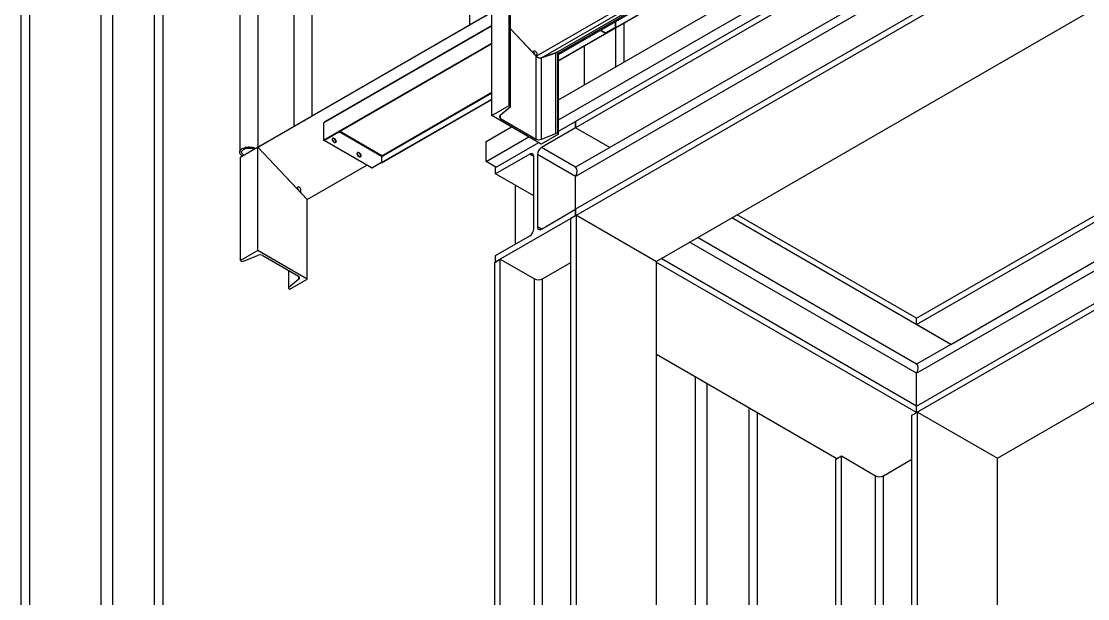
# Model space of a CAD drawing. Header units: inches. Extents: x -1490 to 2215, y -1057 to 1547.
# Drawn here: x 2095 to 2171.1, y -855.9 to -814.7 of the extents above; entities that cross this region are included whole.
import ezdxf

# ---------------------------------------------------------------- set-up
doc = ezdxf.new("R2010")
doc.units = ezdxf.units.IN
doc.header["$MEASUREMENT"] = 0

msp = doc.modelspace()

# ---------------------------------------------------------------- linework, layer by layer
at = {"color": 7, "linetype": 'Continuous', "lineweight": 25}
for p, q in [((2095.007, -861.06), (2095.007, -754.425)), ((2095.611, -860.711), (2095.611, -755.472)), ((2100.695, -862.638), (2100.695, -764.278)), ((2101.544, -863.128), (2101.544, -765.748)), ((2104.521, -864.846), (2104.521, -770.904)), ((2105.125, -865.195), (2105.125, -771.951)), ((2131.762, -817.148), (2167.869, -796.297)), ((2132.136, -817.262), (2168.125, -796.48)), ((2133.147, -816.915), (2169.051, -796.181)), ((2133.289, -816.958), (2169.148, -796.25)), ((2133.357, -817.03), (2169.176, -796.346)), ((2180.8, -798.395), (2137.009, -823.675)), ((2181.083, -798.885), (2134.566, -825.738)), ((2110.605, -802.58), (2110.605, -824.012)), ((2178.357, -802.806), (2134.566, -828.086)), ((2178.357, -803.264), (2134.566, -828.544)), ((2126.984, -804.441), (2126.984, -814.933)), ((2133.357, -820.259), (2152.801, -809.035)), ((2133.357, -821.688), (2154.038, -809.749)), ((2154.746, -810.158), (2134.566, -821.807)), ((2155.142, -810.386), (2134.566, -822.264)), ((2178.293, -809.889), (2140.336, -831.801)), ((2115.764, -821.413), (2115.764, -810.698)), ((2114.449, -811.68), (2114.449, -822.172)), ((2137.449, -815.096), (2141.679, -812.654)), ((2137.449, -815.119), (2141.699, -812.666)), ((2111.92, -823.633), (2111.92, -812.918)), ((2129.822, -820.676), (2129.822, -813.298)), ((2129.89, -820.716), (2129.89, -813.37)), ((2129.923, -820.76), (2129.923, -813.442)), ((2111.881, -823.655), (2128.735, -813.922)), ((2128.584, -821.39), (2128.584, -814.012)), ((2115.764, -821.413), (2126.984, -814.933)), ((2116.611, -821.894), (2128.584, -814.982)), ((2128.584, -814.962), (2116.623, -821.867)), ((2128.584, -814.961), (2120.873, -819.413)), ((2128.584, -814.96), (2125.123, -816.959)), ((2133.357, -817.459), (2137.429, -815.108)), ((2133.357, -817.482), (2137.449, -815.12)), ((2136.701, -815.492), (2137.408, -815.084)), ((2137.408, -815.084), (2137.408, -814.691)), ((2137.429, -815.108), (2137.429, -814.679)), ((2137.429, -815.108), (2137.449, -815.12)), ((2137.433, -817.907), (2137.433, -815.13)), ((2137.449, -814.685), (2137.434, -814.676)), ((2137.449, -815.12), (2137.449, -814.685)), ((2138.038, -817.558), (2138.038, -814.78)), ((2129.923, -815.206), (2131.552, -816.926)), ((2131.762, -817.148), (2129.923, -815.206)), ((2136.341, -815.308), (2136.681, -815.504)), ((2136.361, -815.296), (2136.701, -815.492)), ((2136.681, -815.504), (2136.701, -815.492)), ((2116.57, -823.156), (2128.584, -816.22)), ((2116.591, -823.168), (2128.584, -816.244)), ((2135.194, -819.199), (2135.194, -816.422)), ((2125.123, -816.959), (2125.119, -816.962)), ((2131.721, -817.104), (2131.762, -817.148)), ((2131.762, -823.07), (2131.762, -817.148)), ((2132.136, -817.262), (2133.147, -816.915)), ((2133.147, -816.915), (2132.136, -817.262)), ((2132.136, -823.088), (2132.136, -817.262)), ((2133.147, -822.671), (2133.147, -816.915)), ((2133.289, -816.958), (2133.357, -817.03)), ((2133.289, -822.677), (2133.289, -816.958)), ((2133.357, -817.03), (2133.289, -816.958)), ((2133.357, -822.717), (2133.357, -817.03)), ((2120.873, -819.413), (2120.869, -819.416)), ((2120.725, -824.751), (2128.584, -820.214)), ((2120.746, -824.257), (2128.584, -819.732)), ((2120.746, -824.763), (2128.584, -820.238)), ((2120.766, -824.292), (2128.584, -819.779)), ((2128.584, -821.39), (2129.822, -820.676)), ((2129.902, -820.797), (2129.18, -821.381)), ((2129.822, -820.676), (2129.89, -820.716)), ((2116.57, -821.917), (2116.611, -821.894)), ((2116.57, -821.917), (2116.57, -823.156)), ((2132.12, -823.431), (2128.584, -821.39)), ((2129.211, -821.597), (2129.211, -821.356)), ((2129.211, -821.597), (2131.762, -823.07)), ((2133.357, -822.505), (2134.566, -821.807)), ((2134.566, -822.264), (2134.566, -821.807)), ((2134.566, -821.807), (2134.566, -822.264)), ((2111.92, -823.632), (2114.449, -822.172)), ((2117.684, -822.537), (2120.725, -824.292)), ((2120.746, -824.257), (2117.725, -822.513)), ((2128.177, -823.25), (2129.991, -822.203)), ((2133.357, -822.717), (2132.12, -823.431)), ((2134.566, -822.264), (2132.123, -823.675)), ((2132.136, -823.088), (2133.147, -822.671)), ((2133.289, -822.677), (2133.357, -822.717)), ((2137.009, -823.675), (2134.566, -822.264)), ((2137.009, -823.675), (2134.566, -822.264)), ((2116.57, -823.156), (2116.591, -823.168)), ((2116.611, -823.18), (2116.611, -823.156)), ((2116.611, -823.18), (2116.632, -823.168)), ((2119.998, -825.135), (2116.611, -823.18)), ((2116.632, -823.168), (2116.632, -823.144)), ((2120.018, -825.123), (2116.632, -823.168)), ((2128.177, -824.679), (2131.229, -822.917)), ((2128.177, -824.679), (2128.177, -823.25)), ((2128.859, -825.101), (2131.936, -823.325)), ((2110.644, -824.369), (2111.881, -823.655)), ((2111.881, -823.655), (2110.644, -824.369)), ((2110.644, -824.369), (2110.797, -824.281)), ((2111.881, -831.033), (2111.881, -823.655)), ((2111.881, -823.655), (2115.417, -827.387)), ((2114.715, -826.646), (2111.881, -823.655)), ((2120.725, -824.316), (2120.766, -824.292)), ((2120.725, -824.292), (2120.725, -824.714)), ((2131.303, -824.148), (2128.859, -825.559)), ((2131.585, -824.312), (2131.303, -824.148)), ((2131.84, -824.165), (2131.84, -829.333)), ((2134.566, -825.738), (2131.84, -824.165)), ((2134.566, -825.085), (2132.123, -823.675)), ((2137.009, -823.675), (2134.566, -825.085)), ((2110.644, -831.747), (2110.644, -824.369)), ((2115.417, -827.387), (2119.658, -824.938)), ((2120.018, -825.123), (2120.725, -824.714)), ((2120.725, -824.751), (2120.725, -824.714)), ((2120.725, -824.751), (2120.746, -824.763)), ((2128.884, -825.087), (2128.177, -824.679)), ((2131.585, -829.48), (2131.585, -824.312)), ((2158.912, -835.862), (2178.293, -824.673)), ((2119.998, -825.135), (2120.018, -825.123)), ((2128.859, -825.559), (2128.859, -825.101)), ((2131.585, -827.132), (2128.859, -825.559)), ((2134.566, -828.086), (2134.566, -825.738)), ((2158.912, -836.319), (2178.293, -825.13)), ((2130.27, -830.566), (2130.27, -826.373)), ((2115.417, -827.387), (2114.884, -826.825)), ((2115.417, -833.074), (2115.417, -827.387)), ((2132.123, -829.497), (2134.566, -828.086)), ((2134.566, -828.544), (2134.566, -828.086)), ((2134.566, -828.086), (2134.566, -828.544)), ((2161.355, -837.729), (2178.293, -827.951)), ((2134.566, -828.544), (2128.859, -831.838)), ((2134.629, -828.507), (2134.233, -828.736)), ((2134.233, -870.926), (2134.233, -828.736)), ((2134.629, -870.771), (2134.629, -828.507)), ((2134.629, -828.507), (2140.336, -831.801)), ((2161.355, -837.729), (2145.711, -828.698)), ((2158.912, -835.862), (2146.107, -828.47)), ((2158.912, -839.793), (2178.293, -828.604)), ((2132.123, -829.497), (2131.84, -829.333)), ((2128.859, -831.381), (2131.303, -829.97)), ((2158.912, -839.14), (2143.268, -830.109)), ((2111.881, -831.033), (2110.644, -831.747)), ((2115.417, -833.074), (2111.881, -831.033)), ((2158.912, -839.793), (2142.702, -830.435)), ((2158.912, -842.141), (2178.293, -830.952)), ((2110.644, -831.747), (2110.712, -831.787)), ((2110.854, -831.794), (2111.865, -831.377)), ((2112.239, -831.394), (2114.79, -832.868)), ((2128.796, -831.875), (2129.192, -831.646)), ((2128.796, -874.065), (2128.796, -831.875)), ((2128.859, -831.838), (2128.859, -831.381)), ((2129.192, -873.837), (2129.192, -831.646)), ((2129.192, -831.646), (2131.635, -833.056)), ((2132.201, -833.056), (2134.233, -831.883)), ((2140.336, -874.065), (2140.336, -831.801)), ((2158.912, -842.598), (2140.336, -831.875)), ((2158.912, -842.141), (2140.668, -831.609)), ((2158.912, -842.598), (2178.293, -831.409)), ((2114.079, -832.457), (2114.079, -833.704)), ((2114.099, -833.667), (2114.099, -832.468)), ((2114.821, -833.083), (2114.099, -833.667)), ((2114.179, -833.788), (2115.417, -833.074)), ((2114.821, -833.083), (2114.821, -832.889)), ((2131.635, -872.426), (2131.635, -833.056)), ((2132.201, -872.1), (2132.201, -833.056)), ((2114.111, -833.749), (2114.179, -833.788)), ((2158.912, -836.319), (2158.912, -835.862)), ((2161.355, -837.729), (2158.912, -836.319)), ((2161.355, -837.729), (2158.912, -839.14)), ((2153.205, -845.892), (2140.336, -838.463)), ((2164.682, -845.856), (2178.293, -837.998)), ((2143.122, -887.13), (2143.122, -840.071)), ((2158.912, -842.141), (2158.912, -839.793)), ((2143.97, -887.62), (2143.97, -840.561)), ((2146.947, -889.339), (2146.947, -842.28)), ((2158.912, -842.598), (2158.912, -842.141)), ((2147.552, -889.688), (2147.552, -842.629)), ((2158.579, -842.79), (2158.975, -842.561)), ((2158.579, -884.981), (2158.579, -842.79)), ((2158.975, -884.826), (2158.975, -842.561)), ((2158.975, -842.561), (2164.682, -845.856)), ((2153.142, -845.929), (2153.538, -845.7)), ((2153.142, -888.12), (2153.142, -845.929)), ((2153.538, -887.891), (2153.538, -845.7)), ((2153.538, -845.7), (2155.981, -847.111)), ((2156.546, -847.111), (2158.579, -845.937)), ((2164.682, -888.12), (2164.682, -845.856)), ((2155.981, -886.481), (2155.981, -847.111)), ((2156.546, -886.154), (2156.546, -847.111))]:
    msp.add_line(p, q, dxfattribs=at)
at = {"color": 7, "linetype": 'Continuous', "lineweight": 25, "flags": 128}
for points in [[(2131.552, -816.926), (2131.542, -816.879), (2131.542, -816.837), (2131.553, -816.801), (2131.573, -816.777), (2131.6, -816.764), (2131.634, -816.765), (2131.67, -816.779), (2131.707, -816.805), (2131.741, -816.841), (2131.77, -816.884), (2131.791, -816.932), (2131.804, -816.979), (2131.806, -817.023), (2131.798, -817.06), (2131.78, -817.087), (2131.754, -817.102), (2131.721, -817.104)], [(2117.206, -823.091), (2117.211, -823.053), (2117.225, -823.023), (2117.248, -823.004), (2117.278, -822.996), (2117.312, -823.002), (2117.348, -823.02), (2117.383, -823.049), (2117.415, -823.087), (2117.442, -823.13), (2117.46, -823.177), (2117.47, -823.223), (2117.47, -823.264), (2117.46, -823.299), (2117.442, -823.324), (2117.415, -823.337), (2117.383, -823.338), (2117.348, -823.326), (2117.312, -823.302), (2117.278, -823.268), (2117.248, -823.227), (2117.225, -823.182), (2117.211, -823.135), (2117.206, -823.091)], [(2110.797, -824.281), (2110.765, -824.26), (2110.707, -824.216), (2110.662, -824.167), (2110.629, -824.115), (2110.61, -824.061), (2110.605, -824.005), (2110.614, -823.95), (2110.636, -823.896), (2110.672, -823.845), (2110.721, -823.797), (2110.781, -823.754), (2110.851, -823.716), (2110.93, -823.685), (2111.016, -823.66), (2111.108, -823.643), (2111.202, -823.634), (2111.298, -823.633), (2111.394, -823.64), (2111.486, -823.655), (2111.574, -823.678), (2111.655, -823.708), (2111.727, -823.744)], [(2110.891, -824.226), (2110.836, -824.188), (2110.791, -824.145), (2110.76, -824.099), (2110.742, -824.05), (2110.738, -824), (2110.749, -823.95), (2110.774, -823.902), (2110.812, -823.857), (2110.862, -823.817), (2110.923, -823.781), (2110.994, -823.752), (2111.072, -823.73), (2111.155, -823.716), (2111.241, -823.71), (2111.327, -823.712), (2111.412, -823.722), (2111.493, -823.74), (2111.567, -823.766), (2111.633, -823.798)], [(2118.974, -824.112), (2118.979, -824.073), (2118.993, -824.043), (2119.016, -824.024), (2119.046, -824.017), (2119.08, -824.023), (2119.116, -824.041), (2119.151, -824.07), (2119.183, -824.107), (2119.209, -824.151), (2119.228, -824.197), (2119.238, -824.243), (2119.238, -824.285), (2119.228, -824.319), (2119.209, -824.344), (2119.183, -824.357), (2119.151, -824.358), (2119.116, -824.346), (2119.08, -824.322), (2119.046, -824.289), (2119.016, -824.248), (2118.993, -824.202), (2118.979, -824.156), (2118.974, -824.112)], [(2114.884, -826.825), (2114.916, -826.823), (2114.942, -826.807), (2114.96, -826.78), (2114.968, -826.743), (2114.966, -826.699), (2114.954, -826.652), (2114.932, -826.605), (2114.903, -826.561), (2114.869, -826.525), (2114.832, -826.499), (2114.796, -826.485), (2114.763, -826.484), (2114.735, -826.497), (2114.715, -826.522), (2114.705, -826.557), (2114.705, -826.599), (2114.715, -826.646)]]:
    msp.add_lwpolyline(points, dxfattribs=at)
at = {"color": 7, "linetype": 'Continuous', "lineweight": 25}
for centre, radius, start, end in [((2131.382, -817.104), 0.291, 11.00277, 56.84839), ((2129.875, -820.759), 0.0465, 305.53504, 70.78329), ((2116.64, -821.891), 0.0286, 125.01333, 186.29885), ((2129.251, -821.481), 0.123, 125.53504, 250.78329), ((2133.211, -822.831), 0.172, 62.90379, 111.62505), ((2117.018, -823.353), 0.3, 9.34337, 50.65125), ((2117.262, -823.107), 0.0984, 54.93985, 105.58998), ((2117.235, -823.227), 0.215, 330.0351, 89.9595), ((2117.222, -823.23), 0.226, 332.35121, 64.70835), ((2131.969, -822.666), 0.453, 242.90379, 291.62505), ((2118.786, -824.373), 0.3, 9.34337, 50.65126), ((2119.03, -824.127), 0.0984, 54.94003, 105.58817), ((2119.003, -824.248), 0.215, 330.03633, 89.95831), ((2118.99, -824.251), 0.226, 332.35232, 64.70807), ((2120.77, -824.295), 0.0446, 122.60548, 177.39452), ((2120.722, -824.295), 0.0446, 2.60548, 57.39452), ((2131.413, -824.284), 0.175, 350.78596, 129.20329), ((2132.454, -824.193), 0.615, 122.60548, 177.39452), ((2114.542, -826.825), 0.293, 11.17735, 56.67381), ((2130.971, -829.452), 0.615, 302.60548, 357.39452), ((2132.012, -829.361), 0.175, 170.78596, 309.20329), ((2110.79, -831.634), 0.172, 242.90379, 291.62505), ((2112.032, -831.798), 0.453, 62.90379, 111.62505), ((2114.75, -832.983), 0.123, 305.53504, 70.78329), ((2131.918, -832.51), 0.615, 242.60967, 297.39033), ((2114.126, -833.705), 0.0465, 125.53504, 250.78329), ((2156.263, -846.565), 0.615, 242.60967, 297.39033)]:
    msp.add_arc(centre, radius, start, end, dxfattribs=at)
for centre, major_axis, ratio, start_param, end_param in [((2127.642, -814.554), (0.658, 0.38), 0.00007, 3.92695, 6.283145), ((2127.642, -814.554), (0.658, 0.38), 0.00007, 3.141552, 3.92695), ((2131.967, -817.029), (0.268, -0.155), 0.7174, 4.319632, 5.725268), ((2131.967, -817.029), (0.268, -0.155), 0.7174, 4.319632, 5.725268), ((2133.211, -817.003), (0.102, -0.059), 0.7174, 1.17804, 2.583676), ((2133.211, -817.003), (0.102, -0.059), 0.7174, 1.17804, 2.583676), ((2115.106, -821.793), (0.658, 0.38), 0.00007, 3.92695, 6.283145), ((2115.106, -821.793), (0.658, 0.38), 0.00007, 3.141552, 3.92695), ((2134.283, -825.575), (0.283, 0.49), 0.577335, 4.71243, 6.283226), ((2158.629, -839.63), (0.283, 0.49), 0.577335, 4.71243, 6.283226)]:
    msp.add_ellipse(centre, major_axis=major_axis, ratio=ratio, start_param=start_param, end_param=end_param, dxfattribs=at)

doc.saveas('drawing.dxf')
